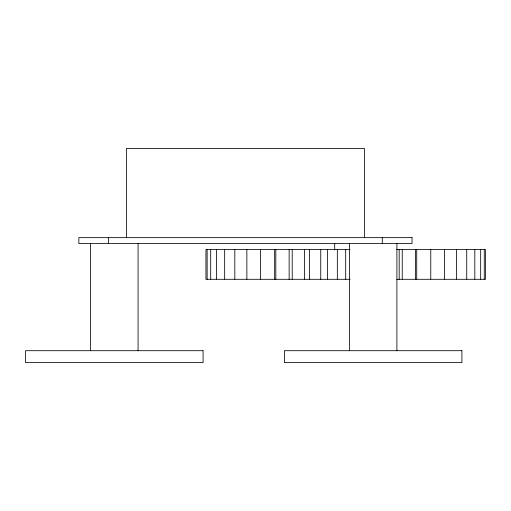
<?xml version="1.0" encoding="UTF-8"?>
<svg xmlns="http://www.w3.org/2000/svg" width="511" height="511" viewBox="0 0 511 511"><rect width="100%" height="100%" fill="white"/><g stroke="black" fill="none" stroke-linecap="round" stroke-linejoin="round"><path stroke-width="0.77" d="M350.073 249.547L205.939 249.547L205.939 279.3L350.073 279.3M396.804 249.547L485.45 249.547L485.45 279.3L396.804 279.3M484.256 249.547L484.256 279.3M480.685 249.547L480.685 279.3M474.815 249.547L474.815 279.3M466.728 249.547L466.728 279.3M456.572 249.547L456.572 279.3M444.519 249.547L444.519 279.3M430.773 249.547L430.773 279.3M416.727 249.547L416.727 279.3M415.571 249.547L415.571 279.3M402.24 249.547L402.24 279.3M399.174 249.547L399.174 279.3M396.906 243.6L396.906 350.699M382.298 237.647L382.298 243.6M364.452 237.647L364.452 148.401L126.447 148.401L126.447 237.647M349.39 243.6L349.39 350.699M345.692 249.547L345.692 279.3M337.33 249.547L337.33 279.3M334.699 243.6L334.699 249.949M327.455 249.547L327.455 279.3M320.748 249.547L320.748 279.3M309.525 249.547L309.525 279.3M304.594 249.547L304.594 279.3M292.209 249.547L292.209 279.3M289.143 249.547L289.143 279.3M275.819 249.547L275.819 279.3M274.663 249.547L274.663 279.3M260.616 249.547L260.616 279.3M246.87 249.547L246.87 279.3M234.817 249.547L234.817 279.3M224.661 249.547L224.661 279.3M216.575 249.547L216.575 279.3M210.698 249.547L210.698 279.3M207.134 249.547L207.134 279.3M138.072 243.6L138.072 350.699M108.594 237.647L108.594 243.6M90.562 243.6L90.562 350.699M412.051 237.647L78.841 237.647L78.841 243.6L412.051 243.6L412.051 237.647M203.084 350.699L25.55 350.699L25.55 362.599L203.084 362.599L203.084 350.699M461.912 350.699L284.378 350.699L284.378 362.599L461.912 362.599L461.912 350.699"/></g></svg>
